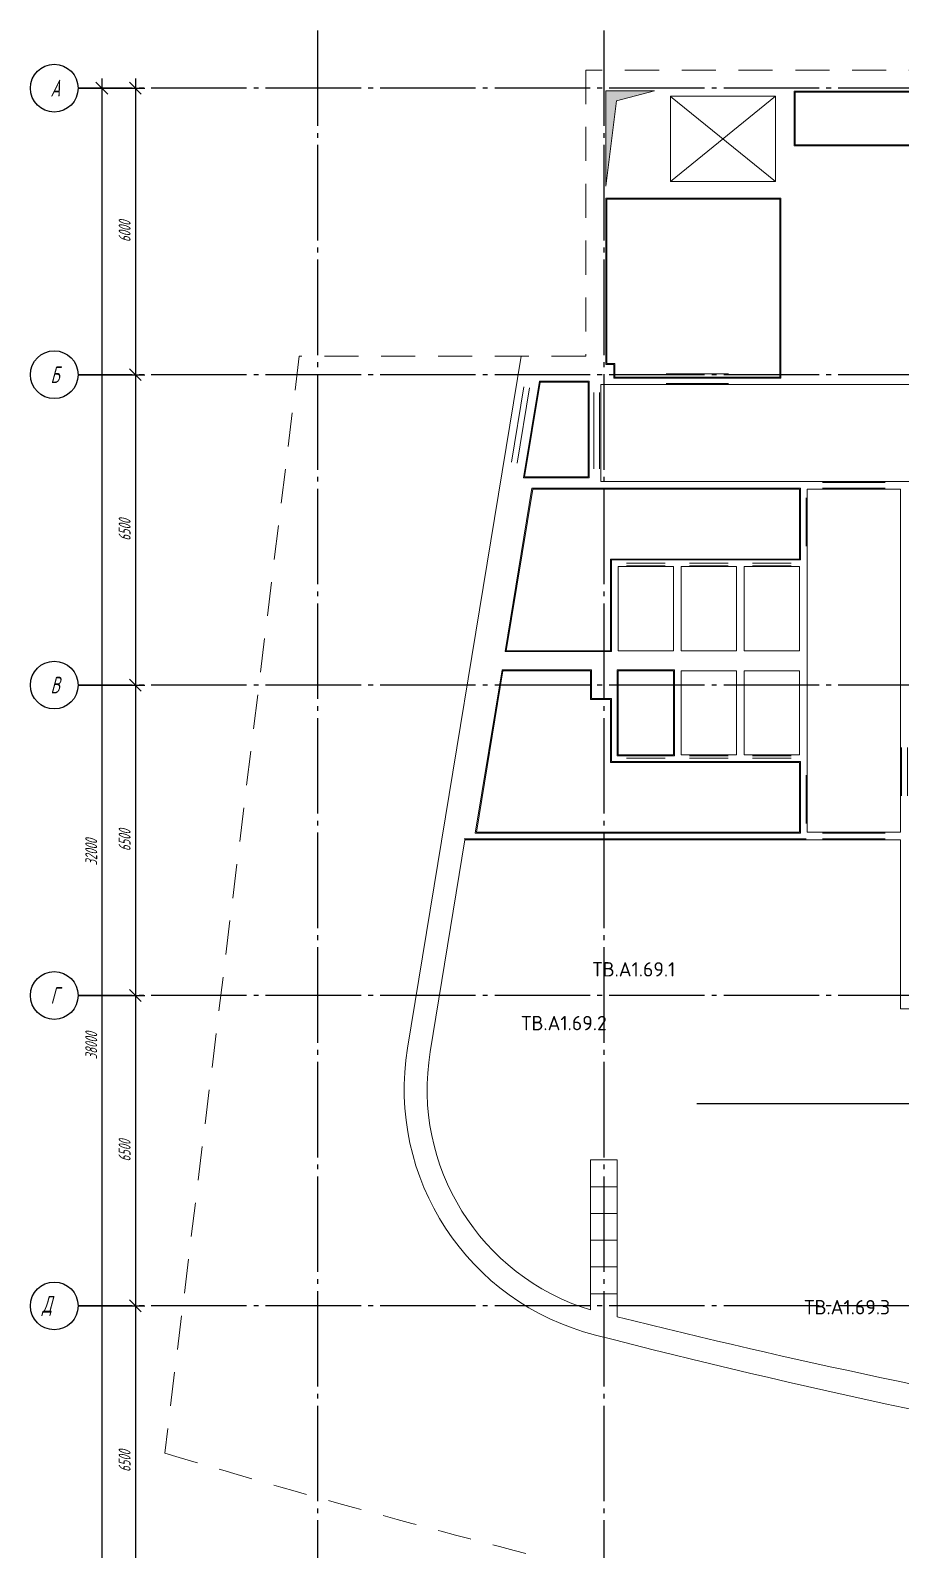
# Model space of a CAD drawing. Header units: millimetres. Extents: x 318 to 194121, y -24907 to 87574.
# Drawn here: x 24993 to 26507, y -6275 to -3635 of the extents above; entities that cross this region are included whole.
import ezdxf

# ---------------------------------------------------------------- set-up
doc = ezdxf.new("R2010")
doc.units = ezdxf.units.MM
doc.linetypes.add('ГОСТ 2.303 5', pattern=[24, 20, -1.5, 1, -1.5])
doc.linetypes.add('Сверху', pattern=[3.96875, 2.38125, -1.5875])
for name, color, linetype, lineweight in [('MS_Рамка', 7, 'Continuous', 50), ('АР_Двери', 5, 'Continuous', 20), ('граница', 7, 'Continuous', 0), ('Шахты_лифты_отверстия', 7, 'Continuous', 9)]:
    doc.layers.add(name, color=color, linetype=linetype, lineweight=lineweight)
doc.layers.add('Z_no_print', color=31, linetype='Continuous', lineweight=18, plot=False)
doc.layers.add('АР_Отделка', color=21, linetype='Continuous', lineweight=5, plot=False)
doc.layers.add('Оси и размеры по осям', color=7, linetype='Continuous', lineweight=9, transparency=0.5)
doc.layers.get('АР_Двери').off()
doc.styles.add('ГОСТ 2.304', font='CS_Gost2304.shx')
doc.styles.add('Стиль ГОСТ-В', font='gostw.shx', dxfattribs={"width": 0.8, "oblique": 15})
doc.styles.add('Текст 300', font='isocpeur.ttf', dxfattribs={"height": 300})
doc.linetypes.add('Lotok', pattern='A,5e-05,[6,MSH_7,S=1,R=0,X=0,Y=0],-4.989379', length=4.989429)
doc.dimstyles.new('СПДС', dxfattribs={"dimscale": 75, "dimtxt": 2.5, "dimasz": 2.5, "dimexe": 2, "dimexo": 0.625, "dimgap": 1, "dimtad": 1, "dimdec": 0, "dimrnd": 10, "dimtxsty": 'ГОСТ 2.304', "dimblk": 'OBLIQUE', "dimcen": 2.5, "dimdle": 2, "dimadec": 0, "dimazin": 2, "dimtfac": 0.75, "dimtdec": 0, "dimtmove": 1, "dimatfit": 3, "dimfxl": 1, "dimtfill": 1, "dimtolj": 1, "dimarcsym": 0})

# ---------------------------------------------------------------- blocks, each defined once
blk = doc.blocks.new('Экран 1')
at = {"linetype": 'ByBlock', "lineweight": -2, "ltscale": 100, "style": 'Текст 300'}
blk.add_attdef('НОМЕР', (-44595, 25308), '', height=300, dxfattribs=at)
blk = doc.blocks.new('_OBLIQUE')
at = {"color": 0, "linetype": 'ByBlock'}
blk.add_line((-0.5, -0.5), (0.5, 0.5), dxfattribs=at)
blk = doc.blocks.new('*D157')
at = {"layer": 'Оси и размеры по осям', "color": 0, "lineweight": -2, "transparency": 16777216}
for p, q in [((-85324, 100397), (-85324, 93497)), ((-86524, 100197), (-85124, 100197)), ((-86524, 93697), (-85124, 93697))]:
    blk.add_line(p, q, dxfattribs=at)
at = {"layer": 'Оси и размеры по осям', "color": 0, "lineweight": -2, "transparency": 16777216, "xscale": 250, "yscale": 250, "zscale": 250}
for p, rotation in [((-85324, 100197), 90), ((-85324, 93697), 270)]:
    blk.add_blockref('_OBLIQUE', p, dxfattribs=dict(at, rotation=rotation))
at = {"layer": 'Оси и размеры по осям', "color": 0, "lineweight": 25, "transparency": 16777216, "insert": (-85549, 96947), "char_height": 250, "attachment_point": 5, "rotation": 90, "style": 'Стиль ГОСТ-В', "bg_fill": 3, "box_fill_scale": 1.1, "bg_fill_color": 256, "bg_fill_true_color": 13158600, "bg_fill_transparency": 0}
blk.add_mtext('\\A1;6500', dxfattribs=at)
blk = doc.blocks.new('*D158')
at = {"layer": 'Оси и размеры по осям', "color": 0, "lineweight": -2, "transparency": 16777216}
for p, q in [((-86524, 87197), (-85124, 87197)), ((-85324, 87397), (-85324, 80497)), ((-86524, 80697), (-85124, 80697))]:
    blk.add_line(p, q, dxfattribs=at)
at = {"layer": 'Оси и размеры по осям', "color": 0, "lineweight": -2, "transparency": 16777216, "xscale": 250, "yscale": 250, "zscale": 250}
for p, rotation in [((-85324, 87197), 90), ((-85324, 80697), 270)]:
    blk.add_blockref('_OBLIQUE', p, dxfattribs=dict(at, rotation=rotation))
at = {"layer": 'Оси и размеры по осям', "color": 0, "lineweight": 25, "transparency": 16777216, "insert": (-85549, 83947), "char_height": 250, "attachment_point": 5, "rotation": 90, "style": 'Стиль ГОСТ-В', "bg_fill": 3, "box_fill_scale": 1.1, "bg_fill_color": 256, "bg_fill_true_color": 13158600, "bg_fill_transparency": 0}
blk.add_mtext('\\A1;6500', dxfattribs=at)
blk = doc.blocks.new('*D159')
at = {"layer": 'Оси и размеры по осям', "color": 0, "lineweight": -2, "transparency": 16777216}
for p, q in [((-85324, 93897), (-85324, 86997)), ((-86524, 93697), (-85124, 93697)), ((-86524, 87197), (-85124, 87197))]:
    blk.add_line(p, q, dxfattribs=at)
at = {"layer": 'Оси и размеры по осям', "color": 0, "lineweight": -2, "transparency": 16777216, "xscale": 250, "yscale": 250, "zscale": 250}
for p, rotation in [((-85324, 93697), 90), ((-85324, 87197), 270)]:
    blk.add_blockref('_OBLIQUE', p, dxfattribs=dict(at, rotation=rotation))
at = {"layer": 'Оси и размеры по осям', "color": 0, "lineweight": 25, "transparency": 16777216, "insert": (-85549, 90447), "char_height": 250, "attachment_point": 5, "rotation": 90, "style": 'Стиль ГОСТ-В', "bg_fill": 3, "box_fill_scale": 1.1, "bg_fill_color": 256, "bg_fill_true_color": 13158600, "bg_fill_transparency": 0}
blk.add_mtext('\\A1;6500', dxfattribs=at)
blk = doc.blocks.new('*D160')
at = {"layer": 'Оси и размеры по осям', "color": 0, "lineweight": -2, "transparency": 16777216}
for p, q in [((-85324, 106897), (-85324, 99997)), ((-86524, 106697), (-85124, 106697)), ((-86524, 100197), (-85124, 100197))]:
    blk.add_line(p, q, dxfattribs=at)
at = {"layer": 'Оси и размеры по осям', "color": 0, "lineweight": -2, "transparency": 16777216, "xscale": 250, "yscale": 250, "zscale": 250}
for p, rotation in [((-85324, 106697), 90), ((-85324, 100197), 270)]:
    blk.add_blockref('_OBLIQUE', p, dxfattribs=dict(at, rotation=rotation))
at = {"layer": 'Оси и размеры по осям', "color": 0, "lineweight": 25, "transparency": 16777216, "insert": (-85549, 103447), "char_height": 250, "attachment_point": 5, "rotation": 90, "style": 'Стиль ГОСТ-В', "bg_fill": 3, "box_fill_scale": 1.1, "bg_fill_color": 256, "bg_fill_true_color": 13158600, "bg_fill_transparency": 0}
blk.add_mtext('\\A1;6500', dxfattribs=at)
blk = doc.blocks.new('*D161')
at = {"layer": 'Оси и размеры по осям', "color": 0, "lineweight": -2, "transparency": 16777216}
for p, q in [((-86524, 112697), (-85824, 112697)), ((-86024, 112897), (-86024, 80497)), ((-86524, 80697), (-85824, 80697))]:
    blk.add_line(p, q, dxfattribs=at)
at = {"layer": 'Оси и размеры по осям', "color": 0, "lineweight": -2, "transparency": 16777216, "xscale": 250, "yscale": 250, "zscale": 250}
for p, rotation in [((-86024, 112697), 90), ((-86024, 80697), 270)]:
    blk.add_blockref('_OBLIQUE', p, dxfattribs=dict(at, rotation=rotation))
at = {"layer": 'Оси и размеры по осям', "color": 0, "lineweight": 25, "transparency": 16777216, "insert": (-86249, 96697), "char_height": 250, "attachment_point": 5, "rotation": 90, "style": 'Стиль ГОСТ-В', "bg_fill": 3, "box_fill_scale": 1.1, "bg_fill_color": 256, "bg_fill_true_color": 13158600, "bg_fill_transparency": 0}
blk.add_mtext('\\A1;32000', dxfattribs=at)
blk = doc.blocks.new('*D162')
at = {"layer": 'Оси и размеры по осям', "color": 0, "lineweight": -2, "transparency": 16777216}
for p, q in [((-86524, 112697), (-85124, 112697)), ((-85324, 112897), (-85324, 106497)), ((-86524, 106697), (-85124, 106697))]:
    blk.add_line(p, q, dxfattribs=at)
at = {"layer": 'Оси и размеры по осям', "color": 0, "lineweight": -2, "transparency": 16777216, "xscale": 250, "yscale": 250, "zscale": 250}
for p, rotation in [((-85324, 112697), 90), ((-85324, 106697), 270)]:
    blk.add_blockref('_OBLIQUE', p, dxfattribs=dict(at, rotation=rotation))
at = {"layer": 'Оси и размеры по осям', "color": 0, "lineweight": 25, "transparency": 16777216, "insert": (-85549, 109697), "char_height": 250, "attachment_point": 5, "rotation": 90, "style": 'Стиль ГОСТ-В', "bg_fill": 3, "box_fill_scale": 1.1, "bg_fill_color": 256, "bg_fill_true_color": 13158600, "bg_fill_transparency": 0}
blk.add_mtext('\\A1;6000', dxfattribs=at)
blk = doc.blocks.new('*D270')
at = {"layer": 'Оси и размеры по осям', "color": 0, "lineweight": -2, "transparency": 16777216}
for p, q in [((-5019, 32191), (-3619, 32191)), ((-3819, 32391), (-3819, 25491)), ((-5019, 25691), (-3619, 25691))]:
    blk.add_line(p, q, dxfattribs=at)
at = {"layer": 'Оси и размеры по осям', "color": 0, "lineweight": -2, "transparency": 16777216, "xscale": 250, "yscale": 250, "zscale": 250}
for p, rotation in [((-3819, 32191), 90), ((-3819, 25691), 270)]:
    blk.add_blockref('_OBLIQUE', p, dxfattribs=dict(at, rotation=rotation))
at = {"layer": 'Оси и размеры по осям', "color": 0, "lineweight": 25, "transparency": 16777216, "insert": (-4044, 28941), "char_height": 250, "attachment_point": 5, "rotation": 90, "style": 'Стиль ГОСТ-В', "bg_fill": 3, "box_fill_scale": 1.1, "bg_fill_color": 256, "bg_fill_true_color": 13158600, "bg_fill_transparency": 0}
blk.add_mtext('\\A1;6500', dxfattribs=at)
blk = doc.blocks.new('*D271')
at = {"layer": 'Оси и размеры по осям', "color": 0, "lineweight": -2, "transparency": 16777216}
for p, q in [((-5019, 19191), (-3619, 19191)), ((-3819, 19391), (-3819, 12491)), ((-5019, 12691), (-3619, 12691))]:
    blk.add_line(p, q, dxfattribs=at)
at = {"layer": 'Оси и размеры по осям', "color": 0, "lineweight": -2, "transparency": 16777216, "xscale": 250, "yscale": 250, "zscale": 250}
for p, rotation in [((-3819, 19191), 90), ((-3819, 12691), 270)]:
    blk.add_blockref('_OBLIQUE', p, dxfattribs=dict(at, rotation=rotation))
at = {"layer": 'Оси и размеры по осям', "color": 0, "lineweight": 25, "transparency": 16777216, "insert": (-4044, 15941), "char_height": 250, "attachment_point": 5, "rotation": 90, "style": 'Стиль ГОСТ-В', "bg_fill": 3, "box_fill_scale": 1.1, "bg_fill_color": 256, "bg_fill_true_color": 13158600, "bg_fill_transparency": 0}
blk.add_mtext('\\A1;6500', dxfattribs=at)
blk = doc.blocks.new('*D272')
at = {"layer": 'Оси и размеры по осям', "color": 0, "lineweight": -2, "transparency": 16777216}
for p, q in [((-3819, 25891), (-3819, 18991)), ((-5019, 25691), (-3619, 25691)), ((-5019, 19191), (-3619, 19191))]:
    blk.add_line(p, q, dxfattribs=at)
at = {"layer": 'Оси и размеры по осям', "color": 0, "lineweight": -2, "transparency": 16777216, "xscale": 250, "yscale": 250, "zscale": 250}
for p, rotation in [((-3819, 25691), 90), ((-3819, 19191), 270)]:
    blk.add_blockref('_OBLIQUE', p, dxfattribs=dict(at, rotation=rotation))
at = {"layer": 'Оси и размеры по осям', "color": 0, "lineweight": 25, "transparency": 16777216, "insert": (-4044, 22441), "char_height": 250, "attachment_point": 5, "rotation": 90, "style": 'Стиль ГОСТ-В', "bg_fill": 3, "box_fill_scale": 1.1, "bg_fill_color": 256, "bg_fill_true_color": 13158600, "bg_fill_transparency": 0}
blk.add_mtext('\\A1;6500', dxfattribs=at)
blk = doc.blocks.new('*D273')
at = {"layer": 'Оси и размеры по осям', "color": 0, "lineweight": -2, "transparency": 16777216}
for p, q in [((-3819, 38891), (-3819, 31991)), ((-5019, 38691), (-3619, 38691)), ((-5019, 32191), (-3619, 32191))]:
    blk.add_line(p, q, dxfattribs=at)
at = {"layer": 'Оси и размеры по осям', "color": 0, "lineweight": -2, "transparency": 16777216, "xscale": 250, "yscale": 250, "zscale": 250}
for p, rotation in [((-3819, 38691), 90), ((-3819, 32191), 270)]:
    blk.add_blockref('_OBLIQUE', p, dxfattribs=dict(at, rotation=rotation))
at = {"layer": 'Оси и размеры по осям', "color": 0, "lineweight": 25, "transparency": 16777216, "insert": (-4044, 35441), "char_height": 250, "attachment_point": 5, "rotation": 90, "style": 'Стиль ГОСТ-В', "bg_fill": 3, "box_fill_scale": 1.1, "bg_fill_color": 256, "bg_fill_true_color": 13158600, "bg_fill_transparency": 0}
blk.add_mtext('\\A1;6500', dxfattribs=at)
blk = doc.blocks.new('*D274')
at = {"layer": 'Оси и размеры по осям', "color": 0, "lineweight": -2, "transparency": 16777216}
for p, q in [((-4519, 44891), (-4519, 6491)), ((-4957, 44691), (-4319, 44691)), ((-4957, 6691), (-4319, 6691))]:
    blk.add_line(p, q, dxfattribs=at)
at = {"layer": 'Оси и размеры по осям', "color": 0, "lineweight": -2, "transparency": 16777216, "xscale": 250, "yscale": 250, "zscale": 250}
for p, rotation in [((-4519, 44691), 90), ((-4519, 6691), 270)]:
    blk.add_blockref('_OBLIQUE', p, dxfattribs=dict(at, rotation=rotation))
at = {"layer": 'Оси и размеры по осям', "color": 0, "lineweight": 25, "transparency": 16777216, "insert": (-4744, 24638), "char_height": 250, "attachment_point": 5, "rotation": 90, "style": 'Стиль ГОСТ-В', "bg_fill": 3, "box_fill_scale": 1.1, "bg_fill_color": 256, "bg_fill_true_color": 13158600, "bg_fill_transparency": 0}
blk.add_mtext('\\A1;38000', dxfattribs=at)
blk = doc.blocks.new('*D275')
at = {"layer": 'Оси и размеры по осям', "color": 0, "lineweight": -2, "transparency": 16777216}
for p, q in [((-3819, 44891), (-3819, 38491)), ((-5019, 44691), (-3619, 44691)), ((-5019, 38691), (-3619, 38691))]:
    blk.add_line(p, q, dxfattribs=at)
at = {"layer": 'Оси и размеры по осям', "color": 0, "lineweight": -2, "transparency": 16777216, "xscale": 250, "yscale": 250, "zscale": 250}
for p, rotation in [((-3819, 44691), 90), ((-3819, 38691), 270)]:
    blk.add_blockref('_OBLIQUE', p, dxfattribs=dict(at, rotation=rotation))
at = {"layer": 'Оси и размеры по осям', "color": 0, "lineweight": 25, "transparency": 16777216, "insert": (-4044, 41691), "char_height": 250, "attachment_point": 5, "rotation": 90, "style": 'Стиль ГОСТ-В', "bg_fill": 3, "box_fill_scale": 1.1, "bg_fill_color": 256, "bg_fill_true_color": 13158600, "bg_fill_transparency": 0}
blk.add_mtext('\\A1;6000', dxfattribs=at)
blk = doc.blocks.new('*U377')
at = {"color": 0, "linetype": 'ByBlock', "lineweight": -2}
blk.add_line((350, 0), (-256, 350), dxfattribs=at)
for points in [[(-385, 0), (-385, -75), (-340, -75), (-340, -40), (-350, -40), (-350, 0)], [(385, 0), (385, -75), (340, -75), (340, -40), (350, -40), (350, 0)]]:
    blk.add_lwpolyline(points, close=True, dxfattribs=at)
at = {"layer": 'Z_no_print'}
for p, q in [((405, 0), (-405, 0)), ((405, -50), (-405, -50))]:
    blk.add_line(p, q, dxfattribs=at)
blk = doc.blocks.new('*U380')
at = {"color": 0, "linetype": 'ByBlock', "lineweight": -2}
blk.add_line((-450, 0), (329, 450), dxfattribs=at)
for points in [[(-485, 0), (-485, -75), (-440, -75), (-440, -40), (-450, -40), (-450, 0)], [(485, 0), (485, -75), (440, -75), (440, -40), (450, -40), (450, 0)]]:
    blk.add_lwpolyline(points, close=True, dxfattribs=at)
at = {"layer": 'Z_no_print'}
for p, q in [((505, 0), (-505, 0)), ((505, -120), (-505, -120))]:
    blk.add_line(p, q, dxfattribs=at)
blk = doc.blocks.new('*U379')
at = {"color": 0, "linetype": 'ByBlock', "lineweight": -2}
for p, q in [((600, 0), (-93, 400)), ((-600, 0), (-254, 200))]:
    blk.add_line(p, q, dxfattribs=at)
for points in [[(-635, 0), (-635, -75), (-590, -75), (-590, -40), (-600, -40), (-600, 0)], [(635, 0), (635, -75), (590, -75), (590, -40), (600, -40), (600, 0)]]:
    blk.add_lwpolyline(points, close=True, dxfattribs=at)
at = {"layer": 'Z_no_print'}
for p, q in [((655, 0), (-655, 0)), ((655, -200), (-655, -200))]:
    blk.add_line(p, q, dxfattribs=at)
blk = doc.blocks.new('*U376')
at = {"color": 0, "linetype": 'ByBlock', "lineweight": -2}
for p, q in [((600, 0), (-93, 400)), ((-600, 0), (-254, 200))]:
    blk.add_line(p, q, dxfattribs=at)
for points in [[(-635, 0), (-635, -75), (-590, -75), (-590, -40), (-600, -40), (-600, 0)], [(635, 0), (635, -75), (590, -75), (590, -40), (600, -40), (600, 0)]]:
    blk.add_lwpolyline(points, close=True, dxfattribs=at)
at = {"layer": 'Z_no_print'}
for p, q in [((655, 0), (-655, 0)), ((655, -120), (-655, -120))]:
    blk.add_line(p, q, dxfattribs=at)
blk = doc.blocks.new('*U373')
at = {"color": 0, "linetype": 'ByBlock', "lineweight": -2}
for p, q in [((-700, 0), (79, 450)), ((700, 0), (267, 250))]:
    blk.add_line(p, q, dxfattribs=at)
for points in [[(-735, 0), (-735, -75), (-690, -75), (-690, -40), (-700, -40), (-700, 0)], [(-735, 0), (-735, -75), (-690, -75), (-690, -40), (-700, -40), (-700, 0)], [(735, 0), (735, -75), (690, -75), (690, -40), (700, -40), (700, 0)], [(735, 0), (735, -75), (690, -75), (690, -40), (700, -40), (700, 0)]]:
    blk.add_lwpolyline(points, close=True, dxfattribs=at)
at = {"layer": 'Z_no_print'}
for p, q in [((755, 0), (-755, 0)), ((755, -113), (-755, -113))]:
    blk.add_line(p, q, dxfattribs=at)
blk = doc.blocks.new('*U381')
at = {"color": 0, "linetype": 'ByBlock', "lineweight": -2}
blk.add_line((-450, 0), (329, 450), dxfattribs=at)
for points in [[(-485, 0), (-485, -75), (-440, -75), (-440, -40), (-450, -40), (-450, 0)], [(485, 0), (485, -75), (440, -75), (440, -40), (450, -40), (450, 0)]]:
    blk.add_lwpolyline(points, close=True, dxfattribs=at)
at = {"layer": 'Z_no_print'}
for p, q in [((505, 0), (-505, 0)), ((505, -120), (-505, -120))]:
    blk.add_line(p, q, dxfattribs=at)
blk = doc.blocks.new('Экран 4')
at = {"color": 0, "linetype": 'ByBlock', "lineweight": -2, "ltscale": 100, "style": 'Текст 300'}
blk.add_attdef('НОМЕР', (-37340, 18540), '', height=300, dxfattribs=at)
blk = doc.blocks.new('отм 0.000')
at = {"layer": 'Шахты_лифты_отверстия', "ltscale": 100}
h = blk.add_hatch(color=7, dxfattribs=at)
h.dxf.hatch_style = 1
h.paths.add_polyline_path([(6040, 42636.3), (6266, 44423.5), (7060, 44636.3), (6040, 44636.3)])
at = {"layer": 'АР_Отделка', "linetype": 'ByBlock', "ltscale": 100}
for points, elevation in [([(9990, 44626.3), (13375, 44626.3), (13375, 43486.3), (9990, 43486.3)], 86.4), ([(10010, 44606.3), (13355, 44606.3), (13355, 43506.3), (10010, 43506.3)], 86.4), ([(6040, 42386.3), (9710, 42386.3), (9710, 38621.3), (6210, 38621.3), (6210, 38906.3), (6040, 38906.3)], 86.4), ([(6060, 42366.3), (9690, 42366.3), (9690, 38641.3), (6230, 38641.3), (6230, 38926.3), (6060, 38926.3)], 86.4), ([(5690, 36531.3), (4315, 36531.3), (4647.8, 38556.3), (5690, 38556.3)], 86.4), ([(5670, 36551.3), (4338.5, 36551.3), (4664.8, 38536.3), (5670, 38536.3)], 86.4), ([(5935, 36451.3), (15206.9, 36451.3), (15206.9, 38486.3), (5935, 38486.3)], 86.4), ([(4508.6, 36291.3), (10100, 36291.3), (10100, 34831.3), (6140, 34831.3), (6140, 32911.3), (3953.1, 32911.3)], 86.4), ([(10260, 36291.3), (12219.9, 36291.3), (12219.9, 29111.3), (10260, 29111.3)], 40.9), ([(6300, 34671.3), (7460, 34671.3), (7460, 32911.3), (6300, 32911.3)], 86.4), ([(7620, 34671.3), (8780, 34671.3), (8780, 32911.3), (7620, 32911.3)], 86.4), ([(8940, 34671.3), (10100, 34671.3), (10100, 32911.3), (8940, 32911.3)], 86.4), ([(3884.1, 32491.3), (5720, 32491.3), (5720, 31891.3), (6140, 31891.3), (6140, 30571.3), (10100, 30571.3), (10100, 29111.3), (3328.6, 29111.3)], 86.4), ([(6280, 32511.3), (7480, 32511.3), (7480, 30711.3), (6280, 30711.3)], 86.4), ([(6300, 32491.3), (7460, 32491.3), (7460, 30731.3), (6300, 30731.3)], 86.4), ([(7620, 32491.3), (8780, 32491.3), (8780, 30731.3), (7620, 30731.3)], 86.4), ([(8940, 32491.3), (10100, 32491.3), (10100, 30731.3), (8940, 30731.3)], 86.4), ([(5720, 22246.3), (6280, 22246.3), (6280, 21686.3), (5720, 21686.3)], 37.4), ([(5720, 21686.3), (6280, 21686.3), (6280, 21126.3), (5720, 21126.3)], 37.4), ([(5720, 21126.3), (6280, 21126.3), (6280, 20566.3), (5720, 20566.3)], 37.4), ([(5720, 20566.3), (6280, 20566.3), (6280, 20006.3), (5720, 20006.3)], 37.4), ([(5720, 20006.3), (6280, 20006.3), (6280, 19446.3), (5720, 19446.3)], 37.4)]:
    blk.add_lwpolyline(points, close=True, dxfattribs=dict(at, elevation=elevation))
for points, elevation in [([(6040, 42386.3), (9710.1, 42386.3), (9710.1, 38636.3), (6210.1, 38636.3), (6210.1, 38906.3), (6040.1, 38906.3), (6040, 42386.3)], 127.1), ([(4491.6, 36311.3), (10120, 36311.3), (10120, 34811.3), (6160, 34811.3), (6160, 32891.3), (3929.6, 32891.3), (4491.6, 36311.3)], 86.4), ([(3867.1, 32511.3), (5740, 32511.3), (5740, 31911.3), (6160, 31911.3), (6160, 30591.3), (10120, 30591.3), (10120, 29091.3), (3305.1, 29091.3), (3867.1, 32511.3)], 86.4), ([(3072.5, 28971.3), (10240, 28971.3)], 37.4)]:
    blk.add_lwpolyline(points, dxfattribs=dict(at, elevation=elevation))
at = {"layer": 'АР_Отделка', "linetype": 'ByBlock', "ltscale": 100, "elevation": 37.4}
blk.add_lwpolyline([(3089.5, 28951.3), (12219.9, 28951.3), (12220, 25411.3), (21268.7, 25411.3), (21268.7, 23508.8), (26903, 23508.7), (27196.3, 23630.2), (28878.4, 25320.1), (29095.2, 25411.1), (36645, 25411.3), (36645, 19449.3), (36209.7, 19449.1), (36209.7, 18598.9, -0.437084), (32084.3, 14779.9, -0.0235295), (17403.5, 16615.3, -0.0186177), (6280, 18964.5), (6280, 22246.3), (5720, 22246.3), (5720, 19107.3, -0.3760479), (2360, 24512.2)], format="xyb", close=True, dxfattribs=at)
at = {"layer": 'граница', "linetype": 'ByBlock', "ltscale": 100}
blk.add_line((4269.7, 39076.3, 86.4), (1886.3, 24589.7, 86.4), dxfattribs=at)
at = {"layer": 'граница', "linetype": 'Сверху', "ltscale": 300, "elevation": 42}
blk.add_lwpolyline([(82165, 45071.3), (5620, 45071.3), (5620, 39076.3), (-385.7, 39076.3), (-3203.6, 16109.2, 0.0132911), (6577.4, 13457.9), (6616.6, 13621.1, 0.1077759), (76274.8, 12269), (76279.8, 12243.8), (79199.3, 13006.6), (77983.5, 18218.2), (82165, 18218.2), (82165, 45071.3)], format="xyb", close=True, dxfattribs=at)
blk.add_lwpolyline([(82165, 45071.3), (5620, 45071.3), (5620, 39076.3), (-385.7, 39076.3), (-3203.6, 16109.2, 0.0132911), (6577.4, 13457.9), (6616.6, 13621.1, 0.1077759), (76274.8, 12269), (76279.8, 12243.8), (79199.3, 13006.6), (77983.5, 18218.2), (82165, 18218.2), (82165, 45071.3)], format="xyb", close=True, dxfattribs=at)
at = {"layer": 'граница', "linetype": 'ByBlock', "ltscale": 100}
for centre, radius, start, end in [((7125.1, 23727.6, 86.4), 5309.3, 170.65587, 255.79292), ((44109.5, 166712.7, 86.4), 153000, 255.508016, 265.474954)]:
    blk.add_arc(centre, radius, start, end, dxfattribs=at)
at = {"layer": 'Оси и размеры по осям', "linetype": 'ГОСТ 2.303 5', "lineweight": 25, "ltscale": 100}
for p, q in [((0, 45901.3, 42), (0, -1200, -1.1)), ((0, 45901.3, 42), (0, -1200, -1.1)), ((6000, 45901.3, 42), (6000, -1200, -1.1))]:
    blk.add_line(p, q, dxfattribs=at)
at = {"layer": 'Шахты_лифты_отверстия'}
for p, q in [((7394.6, 44526.3, 86.4), (7394.6, 42736.3, 86.4)), ((7394.6, 44526.3, 86.4), (9594.6, 44526.3, 86.4)), ((7394.6, 42736.3, 86.4), (9594.6, 44526.3, 86.4)), ((7394.6, 44516.3, 86.4), (9594.6, 42736.3, 86.4)), ((9594.6, 42736.3, 86.4), (9594.6, 44526.3, 86.4)), ((7394.6, 42736.3, 86.4), (9594.6, 42736.3, 86.4))]:
    blk.add_line(p, q, dxfattribs=at)
at = {"layer": 'Шахты_лифты_отверстия', "ltscale": 100, "elevation": 86.4}
blk.add_lwpolyline([(6040, 42636.3), (6040, 44636.3), (7060, 44636.3), (6266, 44423.5), (6040, 42636.3)], dxfattribs=at)
at = {"color": 8}
ref = blk.add_blockref('Экран 4', (-25323.2, 784.5, 186.8), dxfattribs=dict(at, xscale=-1))
ref.add_attrib('НОМЕР', 'ТВ.А1.69.3', (10200.8, 19014, 186.8), dxfattribs={"linetype": 'ByBlock', "lineweight": -2, "ltscale": 100, "height": 300, "style": 'Текст 300'})
at = {"layer": 'АР_Двери', "xscale": 1.059602648706396, "yscale": 1.059602648706396, "zscale": 1.059602648706396}
for p, rotation in [((4194.4, 37647.5, 93.5), 80.66757770166087), ((5790, 37521.3, 87.4), 90)]:
    blk.add_blockref('*U373', p, dxfattribs=dict(at, rotation=rotation))
at = {"layer": 'АР_Двери'}
for name, p, rotation in [('*U379', (7960, 38506.3, 86.4), 180), ('*U381', (12240, 30376.3, 40.9), 90), ('*U380', (10120, 29796.3, 86.4), 90.00000000000001)]:
    blk.add_blockref(name, p, dxfattribs=dict(at, rotation=rotation))
for name, p in [('*U376', (11240, 36431.3, 86.7)), ('*U377', (6880, 30711.3, 86.4)), ('*U377', (8200, 30711.3, 86.4)), ('*U377', (9520, 30711.3, 86.4)), ('*U376', (11239.9, 29091.3, 40.9))]:
    blk.add_blockref(name, p, dxfattribs=at)
at = {"layer": 'АР_Двери', "xscale": -1}
for name, p, rotation in [('*U380', (10120, 35606.3, 86.4), 90), ('*U377', (6880, 34691.3, 86.4), 180), ('*U377', (8200, 34691.3, 86.4), 180), ('*U377', (9520, 34691.3, 86.4), 180)]:
    blk.add_blockref(name, p, dxfattribs=dict(at, rotation=rotation))
at = {"layer": 'Оси и размеры по осям', "linetype": 'Continuous', "lineweight": 25, "ltscale": 100, "char_height": 350, "width": 336.841, "attachment_point": 1, "style": 'Стиль ГОСТ-В'}
for s, insert in [('{\\Fcs_gost2304|c204;А}', (-5598, 44866.3, 130.8)), ('{\\Fcs_gost2304|c204;А}', (-5598, 44866.3, 130.8)), ('{\\Fcs_gost2304|c204;Б}', (-5598, 38866.3, 130.8)), ('{\\Fcs_gost2304|c204;Б}', (-5598, 38866.3, 130.8)), ('{\\Fcs_gost2304|c204;В}', (-5598, 32366.3, 130.8)), ('{\\Fcs_gost2304|c204;В}', (-5598, 32366.3, 130.8)), ('{\\Fcs_gost2304|c204;Г}', (-5598, 25866.3, 130.8)), ('{\\Fcs_gost2304|c204;Г}', (-5598, 25866.3, 130.8)), ('{\\Fcs_gost2304|c204;Д}', (-5772.7, 19401.2, 130.8)), ('{\\Fcs_gost2304|c204;Д}', (-5772.7, 19401.2, 130.8))]:
    blk.add_mtext(s, dxfattribs=dict(at, insert=insert))
at = {"layer": 'Оси и размеры по осям', "lineweight": 25}
for base, p1, p2, picture, middle in [((-3819.3, 25691.3, 130.8), (-5081.8, 32191.3, 42), (-5081.8, 25691.3, 42), '*D157', (-4044.3, 28941.3, 130.8)), ((-3819.3, 12691.3, 130.8), (-5081.8, 19191.3, 42), (-5081.8, 12691.3, 42), '*D158', (-4044.3, 15941.3, 130.8))]:
    dim = blk.add_linear_dim(base=base, p1=p1, p2=p2, angle=90, dimstyle='СПДС', override={"dimscale": 100, "dimtxsty": 'Стиль ГОСТ-В'}, dxfattribs=at)
    dim.commit()
    dim.dimension.update_dxf_attribs({"geometry": picture, "text_midpoint": middle, "insert": (81504.7, -68006)})
for base, p1, p2, picture, middle in [((-3819.3, 32191.3, 130.8), (-5081.8, 38691.3, 42), (-5081.8, 32191.3, 42), '*D160', (-4044.3, 35441.3, 130.8)), ((-3819.3, 19191.3, 130.8), (-5081.8, 25691.3, 42), (-5081.8, 19191.3, 42), '*D159', (-4044.3, 22441.3, 130.8))]:
    dim = blk.add_linear_dim(base=base, p1=p1, p2=p2, angle=90, dimstyle='СПДС', override={"dimscale": 100, "dimtxsty": 'Стиль ГОСТ-В'}, dxfattribs=at)
    dim.commit()
    dim.dimension.update_dxf_attribs({"geometry": picture, "text_midpoint": middle, "insert": (81504.7, -68006)})
dim = blk.add_linear_dim(base=(-4519.3, 12691.3, 130.8), p1=(-5081.8, 44691.3, 42), p2=(-5081.8, 12691.3, 42), angle=90, dimstyle='СПДС', override={"dimscale": 100, "dimtxsty": 'Стиль ГОСТ-В'}, dxfattribs=at)
dim.commit()
dim.dimension.update_dxf_attribs({"geometry": '*D161', "text_midpoint": (-4744.3, 28691.3, 130.8), "insert": (81504.7, -68006)})
at = {"layer": 'Оси и размеры по осям', "linetype": 'ГОСТ 2.303 5', "lineweight": 25, "ltscale": 100}
for p, q in [((116111.6, 32191.3, 42), (-5019.3, 32191.3, 130.8)), ((116111.6, 25691.3, 42), (-5019.3, 25691.3, 130.8)), ((116111.6, 19191.3, 42), (-5019.3, 19191.3, 130.8))]:
    blk.add_line(p, q, dxfattribs=at)
at = {"layer": 'Оси и размеры по осям', "linetype": 'Continuous', "lineweight": 25, "ltscale": 100}
for centre in [(-5519.3, 32191.3, 130.8), (-5519.3, 19191.3, 130.8)]:
    blk.add_circle(centre, 500, dxfattribs=at)
at = {"layer": 'Оси и размеры по осям', "lineweight": 25}
dim = blk.add_linear_dim(base=(-3819.3, 38691.3, 130.8), p1=(-5081.8, 44691.3, 42), p2=(-5081.8, 38691.3, 42), angle=90, dimstyle='СПДС', override={"dimscale": 100, "dimtxsty": 'Стиль ГОСТ-В'}, dxfattribs=at)
dim.commit()
dim.dimension.update_dxf_attribs({"geometry": '*D162', "text_midpoint": (-4044.3, 41691.3, 130.8), "insert": (81504.7, -68006)})
at = {"layer": 'Оси и размеры по осям', "linetype": 'ГОСТ 2.303 5', "lineweight": 25, "ltscale": 100}
for p, q in [((116111.6, 44691.3, 42), (-5019.3, 44691.3, 130.8)), ((116111.6, 38691.3, 42), (-5019.3, 38691.3, 130.8))]:
    blk.add_line(p, q, dxfattribs=at)
at = {"layer": 'Оси и размеры по осям', "lineweight": 25}
for base, p1, p2, picture, middle in [((-3819.3, 25691.3, 130.8), (-5081.8, 32191.3, 42), (-5081.8, 25691.3, 42), '*D270', (-4044.3, 28941.3, 130.8)), ((-3819.3, 12691.3, 130.8), (-5081.8, 19191.3, 42), (-5081.8, 12691.3, 42), '*D271', (-4044.3, 15941.3, 130.8))]:
    dim = blk.add_linear_dim(base=base, p1=p1, p2=p2, angle=90, dimstyle='СПДС', override={"dimscale": 100, "dimtxsty": 'Стиль ГОСТ-В'}, dxfattribs=at)
    dim.commit()
    dim.dimension.update_dxf_attribs({"geometry": picture, "text_midpoint": middle})
for base, p1, p2, picture, middle in [((-3819.3, 32191.3, 130.8), (-5081.8, 38691.3, 42), (-5081.8, 32191.3, 42), '*D273', (-4044.3, 35441.3, 130.8)), ((-3819.3, 19191.3, 130.8), (-5081.8, 25691.3, 42), (-5081.8, 19191.3, 42), '*D272', (-4044.3, 22441.3, 130.8))]:
    dim = blk.add_linear_dim(base=base, p1=p1, p2=p2, angle=90, dimstyle='СПДС', override={"dimscale": 100, "dimtxsty": 'Стиль ГОСТ-В'}, dxfattribs=at)
    dim.commit()
    dim.dimension.update_dxf_attribs({"geometry": picture, "text_midpoint": middle})
dim = blk.add_linear_dim(base=(-4519.3, 6691.3, 130.8), p1=(-5019.3, 44691.3, 130.8), p2=(-5019.3, 6691.3, 58.2), angle=90, dimstyle='СПДС', override={"dimscale": 100, "dimtxsty": 'Стиль ГОСТ-В'}, dxfattribs=at)
dim.commit()
dim.dimension.update_dxf_attribs({"geometry": '*D274', "text_midpoint": (-4519.3, 24638.1, 130.8), "dimtype": 128})
at = {"layer": 'Оси и размеры по осям', "linetype": 'ГОСТ 2.303 5', "lineweight": 25, "ltscale": 100}
for p, q in [((116111.6, 32191.3, 42), (-5019.3, 32191.3, 130.8)), ((116111.6, 25691.3, 42), (-5019.3, 25691.3, 130.8)), ((116111.6, 19191.3, 42), (-5019.3, 19191.3, 130.8))]:
    blk.add_line(p, q, dxfattribs=at)
at = {"layer": 'Оси и размеры по осям', "linetype": 'Continuous', "lineweight": 25, "ltscale": 100}
for centre in [(-5519.3, 25691.3, 130.8), (-5519.3, 19191.3, 130.8)]:
    blk.add_circle(centre, 500, dxfattribs=at)
at = {"layer": 'Оси и размеры по осям', "lineweight": 25}
dim = blk.add_linear_dim(base=(-3819.3, 38691.3, 130.8), p1=(-5081.8, 44691.3, 42), p2=(-5081.8, 38691.3, 42), angle=90, dimstyle='СПДС', override={"dimscale": 100, "dimtxsty": 'Стиль ГОСТ-В'}, dxfattribs=at)
dim.commit()
dim.dimension.update_dxf_attribs({"geometry": '*D275', "text_midpoint": (-4044.3, 41691.3, 130.8)})
at = {"layer": 'Оси и размеры по осям', "linetype": 'ГОСТ 2.303 5', "lineweight": 25, "ltscale": 100}
for p, q in [((116111.6, 44691.3, 42), (-5019.3, 44691.3, 130.8)), ((116111.6, 38691.3, 42), (-5019.3, 38691.3, 130.8))]:
    blk.add_line(p, q, dxfattribs=at)
at = {"layer": 'Оси и размеры по осям', "linetype": 'Continuous', "lineweight": 25, "ltscale": 100}
for centre in [(-5519.3, 44691.3, 130.8), (-5519.3, 38691.3, 130.8)]:
    blk.add_circle(centre, 500, dxfattribs=at)

msp = doc.modelspace()

# ---------------------------------------------------------------- block references
at = {"color": 8, "xscale": 0.08298810776376846, "yscale": 0.08298810776376846, "zscale": 0.08298810776376846}
msp.add_blockref('Экран 1', (29671.5, -7379.2, 230.7), dxfattribs=at).add_auto_attribs({'НОМЕР': 'ТВ.А1.69.1'})

# ---------------------------------------------------------------- next in the draw order: block references
at = {"xscale": 0.08298810776376846, "yscale": 0.08298810776376846, "zscale": 0.08298810776376846}
msp.add_blockref('отм 0.000', (25492.7, -7444, 223.6), dxfattribs=at)

# ---------------------------------------------------------------- next in the draw order: linework, layer by layer
at = {"layer": 'MS_Рамка', "color": 5, "linetype": 'Lotok', "lineweight": -2, "ltscale": 100, "elevation": 215}
msp.add_lwpolyline([(32031.6, -4027.4), (31902.2, -4026.8), (31902.2, -5181.3), (28550.7, -5181.8), (28550.7, -5500), (26152.6, -5500)], dxfattribs=at)

# ---------------------------------------------------------------- next in the draw order: block references
at = {"color": 8}
ref = msp.add_blockref('Экран 1', (29671.5, -3244.8, 230.7), dxfattribs=dict(at, xscale=-0.08298810776376846, yscale=0.08298810776376846, zscale=0.08298810776376846, rotation=180))
ref.add_attrib('НОМЕР', 'ТВ.А1.69.2', (25846.9, -5372.4, 230.7), dxfattribs={"linetype": 'ByBlock', "lineweight": -2, "ltscale": 100, "height": 24.9, "style": 'Текст 300'})
ref = msp.add_blockref('Экран 4', (23391.1, -7378.9, 230.7), dxfattribs=dict(at, xscale=-0.08298810776376846, yscale=0.08298810776376846, zscale=0.08298810776376846))
ref.add_attrib('НОМЕР', 'ТВ.А1.69.3', (26339.2, -5866.1, 230.7), dxfattribs={"linetype": 'ByBlock', "lineweight": -2, "ltscale": 100, "height": 24.9, "style": 'Текст 300'})

doc.saveas('drawing.dxf')
